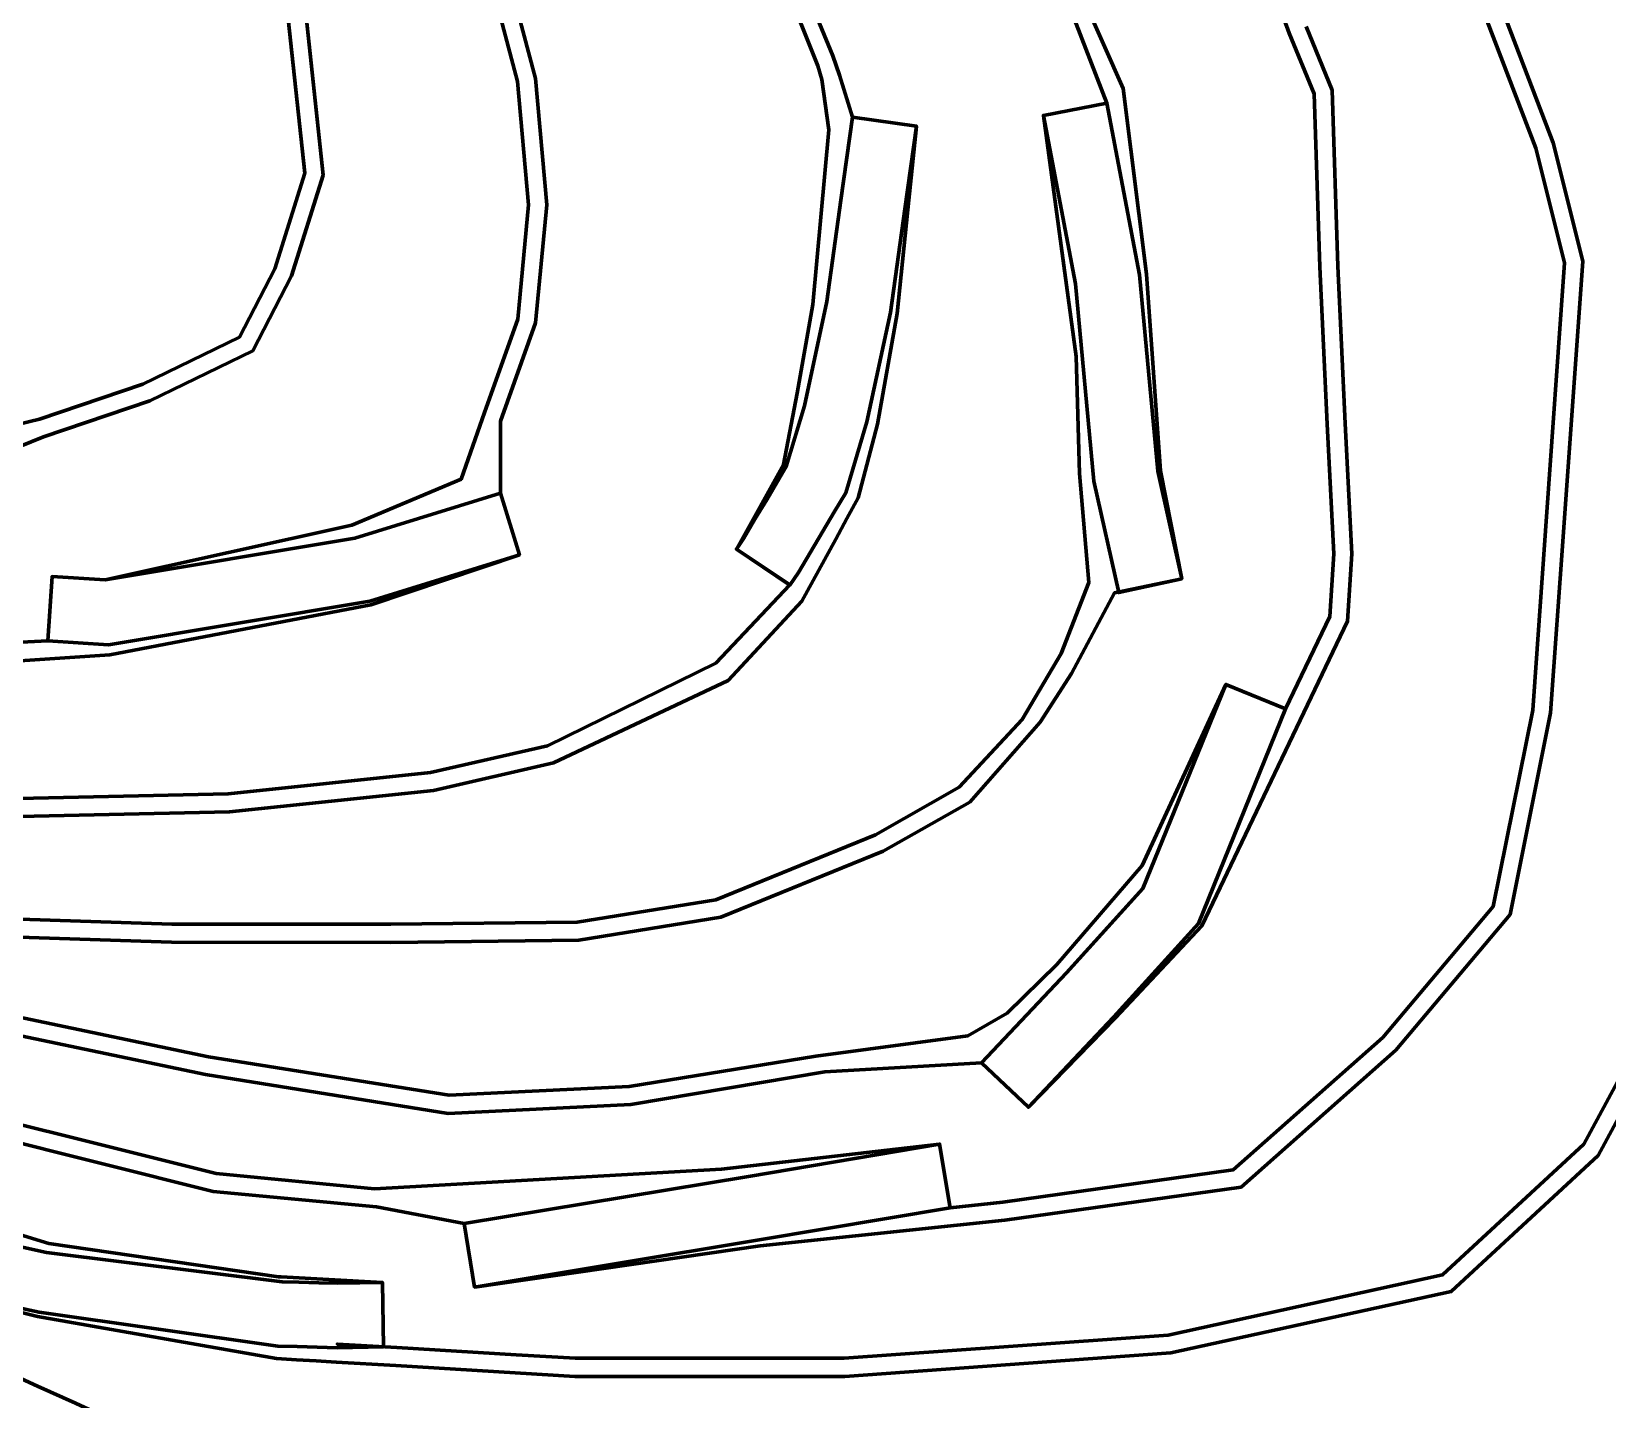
# Model space of a CAD drawing. Extents: x 334605 to 338795, y 3217454 to 3219673.
# Drawn here: x 337294 to 337904, y 3217826 to 3218357 of the extents above; entities that cross this region are included whole.
import ezdxf

# ---------------------------------------------------------------- set-up
doc = ezdxf.new("R2010")
doc.units = 0
doc.header["$MEASUREMENT"] = 0
for name, color, linetype, true_color in [('CREST', 5, 'Continuous', 0x0000ff), ('RAMP', 14, 'Continuous', 0xac0000), ('TOE', 94, 'Continuous', 0x00ac00)]:
    doc.layers.add(name, color=color, linetype=linetype, true_color=true_color)

msp = doc.modelspace()

# ---------------------------------------------------------------- linework, layer by layer
at = {"layer": 'CREST', "color": 5, "lineweight": 100, "true_color": 0x0000ff}
for points in [[(337230.668, 3218108.915, 1558.41), (337323.922, 3218115.158, 1558.41), (337425.03, 3218134.542, 1558.41), (337482.656, 3218153.925, 1558.41), (337475.254, 3218177.804, 1558.41), (337475.319, 3218205.693, 1558.41), (337488.866, 3218243.821, 1558.41), (337493.226, 3218289.598, 1558.41), (337488.866, 3218338.645, 1558.41), (337479.056, 3218375.703, 1558.41), (337450.858, 3218433.724, 1558.41), (337425.814, 3218469.04, 1558.41), (337404.275, 3218492.662, 1558.41), (337333.408, 3218544.771, 1558.41), (337261.177, 3218589.146, 1558.41)], [(337290.421, 3218496.071, 1543.41), (337334.753, 3218466.15, 1543.41), (337364.386, 3218436.602, 1543.41), (337398.815, 3218373.647, 1543.41), (337406.551, 3218301.176, 1543.41), (337394.303, 3218262.107, 1543.41), (337379.31, 3218233.072, 1543.41), (337339.348, 3218213.659, 1543.41), (337298.251, 3218199.655, 1543.41), (337263.276, 3218185.589, 1543.41)], [(337265.192, 3218051.942, 1573.41), (337370.23, 3218054.225, 1573.41), (337449.389, 3218062.598, 1573.41), (337495.819, 3218073.254, 1573.41), (337563.561, 3218105.222, 1573.41), (337592.057, 3218135.936, 1573.41), (337596.444, 3218143.963, 1573.41), (337600.831, 3218151.99, 1573.41), (337605.218, 3218160.016, 1573.41), (337609.604, 3218168.043, 1573.41), (337613.991, 3218176.07, 1573.41), (337621.379, 3218204.59, 1573.41), (337629.04, 3218247.491, 1573.41), (337633.126, 3218287.838, 1573.41), (337636.499, 3218320.142, 1573.41), (337611.741, 3218323.615, 1573.41), (337606.674, 3218339.911, 1573.41), (337604.125, 3218347.468, 1573.41), (337578.25, 3218410.174, 1573.41)], [(337853.671, 3218391.289, 1618.41), (337883.317, 3218313.677, 1618.41), (337894.79, 3218267.785, 1618.41), (337887.297, 3218162.685, 1618.41), (337882.328, 3218092.687, 1618.41), (337866.589, 3218014.454, 1618.41), (337822.325, 3217961.86, 1618.41), (337762.322, 3217908.742, 1618.41), (337670.841, 3217895.955, 1618.41), (337575.904, 3217885.984, 1618.41), (337465.282, 3217869.973, 1618.41), (337461.198, 3217894.637, 1618.41), (337427.216, 3217901.143, 1618.41), (337363.934, 3217907.097, 1618.41), (337232.397, 3217939.943, 1618.41)], [(337949.001, 3218390.4, 1633.41), (337978.876, 3218352.882, 1633.41), (337959.645, 3218336.908, 1633.41), (337963.591, 3218316.06, 1633.41), (337971.499, 3218257.069, 1633.41), (337971.499, 3218178.253, 1633.41), (337962.6, 3218089.266, 1633.41), (337934.633, 3217983.753, 1633.41), (337900.756, 3217921.05, 1633.41), (337843.807, 3217868.243, 1633.41), (337735.087, 3217844.428, 1633.41), (337608.711, 3217835.366, 1633.41), (337504.134, 3217835.366, 1633.41), (337481.009, 3217836.75, 1633.41), (337457.885, 3217838.134, 1633.41), (337434.76, 3217839.519, 1633.41), (337411.635, 3217840.903, 1633.41), (337403.927, 3217841.364, 1633.41), (337396.219, 3217841.826, 1633.41), (337388.511, 3217842.287, 1633.41), (337295.866, 3217858.635, 1633.41), (337245.331, 3217871.188, 1633.41)], [(337693.834, 3218386.417, 1588.41), (337716.606, 3218334.718, 1588.41), (337725.698, 3218262.778, 1588.41), (337731.059, 3218186.531, 1588.41), (337739.333, 3218144.667, 1588.41), (337713.25, 3218139.134, 1588.41), (337696.653, 3218107.915, 1588.41), (337684.445, 3218088.992, 1588.41), (337657.158, 3218058.071, 1588.41), (337623.668, 3218039.043, 1588.41), (337560.692, 3218013.413, 1588.41), (337505.651, 3218004.535, 1588.41), (337432.855, 3218003.647, 1588.41), (337347.868, 3218003.744, 1588.41), (337280.622, 3218005.914, 1588.41)], [(337787.566, 3218358.741, 1603.41), (337797.637, 3218334.123, 1603.41), (337799.875, 3218265.863, 1603.41), (337802.673, 3218204.876, 1603.41), (337805.304, 3218154.308, 1603.41), (337803.618, 3218128.163, 1603.41), (337747.112, 3218010.092, 1603.41), (337713.578, 3217974.294, 1603.41), (337679.931, 3217939.724, 1603.41), (337661.739, 3217956.872, 1603.41), (337601.033, 3217953.494, 1603.41), (337525.797, 3217940.749, 1603.41), (337455.044, 3217937.314, 1603.41), (337360.934, 3217952.427, 1603.41), (337217.713, 3217982.361, 1603.41)]]:
    msp.add_polyline3d(points, dxfattribs=at)
at = {"layer": 'RAMP', "color": 14, "lineweight": 100, "true_color": 0xac0000}
for points in [[(337739.333, 3218144.667, 1588.41), (337730.064, 3218186.398, 1584.979), (337722.916, 3218262.505, 1578.843), (337710.273, 3218329.002, 1573.41), (337685.713, 3218324.333, 1573.41), (337698.135, 3218258.993, 1578.727), (337705.32, 3218182.504, 1584.868), (337714.927, 3218139.247, 1588.41), (337739.333, 3218144.667, 1588.41)], [(337636.499, 3218320.142, 1573.41), (337631.984, 3218287.955, 1570.801), (337626.482, 3218247.848, 1567.552), (337617.35, 3218205.47, 1564.073), (337609.154, 3218177.984, 1561.771), (337604.791, 3218170.674, 1561.088), (337600.12, 3218162.802, 1560.353), (337595.45, 3218154.93, 1559.619), (337590.779, 3218147.059, 1558.884), (337587.48, 3218142.157, 1558.41), (337566.741, 3218156.117, 1558.41), (337569.642, 3218160.428, 1558.854), (337573.949, 3218167.687, 1559.575), (337578.62, 3218175.559, 1560.357), (337583.307, 3218183.459, 1561.142), (337586.088, 3218188.118, 1561.606), (337593.116, 3218211.684, 1563.708), (337601.843, 3218252.186, 1567.248), (337607.221, 3218291.39, 1570.629), (337611.741, 3218323.615, 1573.41), (337636.499, 3218320.142, 1573.41)], [(337482.656, 3218153.925, 1558.41), (337424.661, 3218135.947, 1553.537), (337323.422, 3218119.037, 1545.3), (337299.923, 3218120.567, 1543.41), (337301.547, 3218145.514, 1543.41), (337322.158, 3218144.173, 1545.153), (337418.874, 3218160.326, 1553.428), (337475.254, 3218177.804, 1558.41), (337482.656, 3218153.925, 1558.41)], [(337679.931, 3217939.724, 1595.91), (337713.019, 3217974.828, 1592.039), (337745.809, 3218010.982, 1588.121), (337779.62, 3218094.234, 1580.91), (337756.457, 3218103.641, 1580.91), (337724.314, 3218024.495, 1588.126), (337694.662, 3217991.801, 1591.855), (337661.739, 3217956.872, 1595.91), (337679.931, 3217939.724, 1595.91)], [(337465.282, 3217869.973, 1618.989), (337575.622, 3217888.244, 1610.013), (337649.637, 3217900.766, 1603.989), (337645.466, 3217925.416, 1603.989), (337571.495, 3217912.901, 1610.013), (337461.198, 3217894.637, 1618.989), (337465.282, 3217869.973, 1618.989)], [(337245.331, 3217871.188, 1633.41), (337296.51, 3217860.244, 1629.15), (337388.992, 3217847.071, 1621.704), (337396.521, 3217846.875, 1621.1), (337404.244, 3217846.667, 1620.48), (337411.967, 3217846.459, 1619.86), (337430.029, 3217846.815, 1618.41), (337429.538, 3217871.81, 1618.41), (337412.057, 3217871.466, 1619.846), (337404.917, 3217871.658, 1620.432), (337397.184, 3217871.866, 1621.067), (337390.666, 3217872.036, 1621.602), (337299.407, 3217883.42, 1629.094), (337249.515, 3217894.364, 1633.41), (337245.331, 3217871.188, 1633.41)]]:
    msp.add_polyline3d(points, dxfattribs=at)
at = {"layer": 'TOE', "color": 94, "lineweight": 100, "true_color": 0x00ac00}
for points in [[(337265.256, 3218058.945, 1558.41), (337369.785, 3218061.217, 1558.41), (337448.234, 3218069.515, 1558.41), (337493.516, 3218079.907, 1558.41), (337558.745, 3218111.907, 1558.41), (337587.448, 3218142.275, 1558.41), (337566.741, 3218156.117, 1558.41), (337585.024, 3218188.997, 1558.41), (337590.336, 3218216.626, 1558.41), (337596.366, 3218250.991, 1558.41), (337602.525, 3218318.736, 1558.41), (337599.863, 3218338.2, 1558.41), (337598.352, 3218343.509, 1558.41), (337572.235, 3218408.796, 1558.41), (337546.838, 3218451.708, 1558.41), (337536.329, 3218466.596, 1558.41), (337513.997, 3218498.562, 1558.41), (337489.037, 3218528.776, 1558.41), (337471.997, 3218537.006, 1558.41), (337319.76, 3218607.013, 1558.41), (337328.557, 3218630.414, 1558.41), (336640.864, 3218946.614, 1558.41)], [(337282.003, 3218566.01, 1543.41), (337326.865, 3218538.219, 1543.41), (337373.055, 3218504.185, 1543.41), (337398.138, 3218486.233, 1543.41), (337416.576, 3218464.569, 1543.41), (337444.642, 3218430.501, 1543.41), (337472.463, 3218373.255, 1543.41), (337481.946, 3218337.431, 1543.41), (337486.196, 3218289.62, 1543.41), (337481.979, 3218245.347, 1543.41), (337469.096, 3218209.085, 1543.41), (337460.13, 3218183.262, 1543.41), (337417.696, 3218165.45, 1543.41), (337322.158, 3218144.173, 1543.41), (337301.547, 3218145.514, 1543.41), (337299.923, 3218120.567, 1543.41), (337263.394, 3218118.723, 1543.41)], [(337265.029, 3218198.868, 1528.41), (337296.672, 3218206.512, 1528.41), (337336.68, 3218220.145, 1528.41), (337374.158, 3218238.351, 1528.41), (337387.805, 3218264.78, 1528.41), (337399.436, 3218301.881, 1528.41), (337392.003, 3218371.514, 1528.41), (337358.729, 3218432.358, 1528.41), (337330.283, 3218460.722, 1528.41), (337286.57, 3218490.225, 1528.41)], [(337234.1, 3217946.733, 1603.41), (337365.15, 3217914.008, 1603.41), (337426.48, 3217908.104, 1603.41), (337561.013, 3217915.659, 1603.41), (337645.466, 3217925.416, 1603.41), (337649.637, 3217900.766, 1603.41), (337670.057, 3217902.913, 1603.41), (337759.263, 3217915.382, 1603.41), (337817.3, 3217966.761, 1603.41), (337860.08, 3218017.591, 1603.41), (337875.377, 3218093.629, 1603.41), (337880.315, 3218163.182, 1603.41), (337887.728, 3218267.17, 1603.41), (337876.628, 3218311.572, 1603.41), (337847.171, 3218388.688, 1603.41)], [(338022.245, 3218383.244, 1633.41), (338036.55, 3218331.747, 1633.41), (338034.573, 3218338.864, 1633.41), (338012.696, 3218326.764, 1633.41), (338023.465, 3218274.898, 1633.41), (338047.226, 3218197.674, 1633.41), (338062.323, 3218153.459, 1633.41), (338046.941, 3218070.519, 1633.41), (338023.642, 3217984.234, 1633.41), (337980.617, 3217891.732, 1633.41), (337954.311, 3217847.537, 1633.41), (337911.27, 3217817.093, 1633.41), (337825.907, 3217774.342, 1633.41), (337763.431, 3217765.299, 1633.41), (337657.272, 3217765.299, 1633.41), (337518.666, 3217782.94, 1633.41), (337433.257, 3217796.543, 1633.41), (337324.551, 3217818.543, 1633.41), (337310.576, 3217824.901, 1633.41), (337295.873, 3217831.591, 1633.41), (337281.17, 3217838.281, 1633.41)], [(337774.303, 3218374.684, 1588.41), (337781.036, 3218356.216, 1588.41), (337790.682, 3218332.637, 1588.41), (337792.88, 3218265.588, 1588.41), (337795.681, 3218204.534, 1588.41), (337798.292, 3218154.352, 1588.41), (337796.72, 3218129.964, 1588.41), (337779.62, 3218094.234, 1588.41), (337756.457, 3218103.641, 1588.41), (337724.033, 3218033.498, 1588.41), (337690.993, 3217995.035, 1588.41), (337671.634, 3217976.137, 1588.41), (337656.424, 3217967.38, 1588.41), (337597.553, 3217959.568, 1588.41), (337525.232, 3217947.73, 1588.41), (337455.433, 3217944.341, 1588.41), (337362.206, 3217959.312, 1588.41), (337219.144, 3217989.213, 1588.41)], [(337919.82, 3218370.946, 1618.41), (337948.375, 3218329.434, 1618.41), (337954.485, 3218306.448, 1618.41), (337964.499, 3218256.376, 1618.41), (337964.499, 3218178.602, 1618.41), (337955.69, 3218090.519, 1618.41), (337928.079, 3217986.349, 1618.41), (337895.148, 3217925.396, 1618.41), (337840.446, 3217874.673, 1618.41), (337734.083, 3217851.374, 1618.41), (337608.46, 3217842.366, 1618.41), (337504.343, 3217842.366, 1618.41), (337481.427, 3217843.737, 1618.41), (337458.303, 3217845.121, 1618.41), (337435.178, 3217846.506, 1618.41), (337412.053, 3217847.891, 1618.41), (337430.029, 3217846.815, 1618.41), (337429.538, 3217871.81, 1618.41), (337390.358, 3217873.962, 1618.41), (337389.269, 3217873.92, 1618.41), (337300.278, 3217886.914, 1618.41), (337250.481, 3217902.089, 1618.41)], [(337696.197, 3218365.488, 1573.41), (337710.273, 3218329.002, 1573.41), (337685.713, 3218324.333, 1573.41), (337698.453, 3218230.813, 1573.41), (337699.731, 3218185.46, 1573.41), (337703.326, 3218143.232, 1573.41), (337692.666, 3218115.643, 1573.41), (337677.519, 3218090.004, 1573.41), (337653.032, 3218063.777, 1573.41), (337620.607, 3218045.355, 1573.41), (337558.791, 3218020.197, 1573.41), (337505.048, 3218011.528, 1573.41), (337432.816, 3218010.647, 1573.41), (337347.985, 3218010.744, 1573.41), (337280.987, 3218012.906, 1573.41)]]:
    msp.add_polyline3d(points, dxfattribs=at)

doc.saveas('drawing.dxf')
